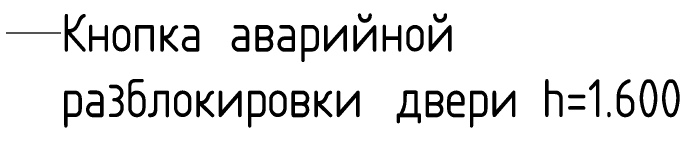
# Model space of a CAD drawing. Header units: millimetres. Extents: x 81610 to 276841, y -8553 to 29000.
# Drawn here: x 125412 to 128922, y 11083 to 11682 of the extents above; entities that cross this region are included whole.
import ezdxf

# ---------------------------------------------------------------- set-up
doc = ezdxf.new("R2010")
doc.units = ezdxf.units.MM
doc.layers.add('G-ANNO-TEXT-1', color=7, linetype='Continuous', lineweight=9, true_color=0x3c3c3c)
doc.styles.add('GOST Common_1', font='GOST_Common.ttf', dxfattribs={"width": 0.9, "height": 200})

msp = doc.modelspace()

# ---------------------------------------------------------------- linework, layer by layer
at = {"layer": 'G-ANNO-TEXT-1'}
msp.add_line((124627.1, 11580.9), (125662.8, 11580.9), dxfattribs=at)

# ---------------------------------------------------------------- texts
at = {"layer": 'G-ANNO-TEXT-1', "char_height": 200, "attachment_point": 1, "style": 'GOST Common_1'}
for s, insert, width in [('Кнопка', (125662.8, 11680.9), 995.696), ('\\fGOST Common|b0|i0|c204|p34|;\\W.9; ', (126484.4, 11680.9), 79.367), ('аварийной', (126549.9, 11680.9), 1471.898), ('\\fGOST Common|b0|i0|c204|p34|;\\W.9; ', (127764.3, 11680.9), 79.367), ('разблокировки', (125662.8, 11337), 2063.544), (' h=1.600', (128085.8, 11337), 1046.202), ('\\fGOST Common|b0|i0|c204|p34|;\\W.9; ', (127365.4, 11337), 79.367), ('двери', (127430.9, 11337), 793.671)]:
    msp.add_mtext(s, dxfattribs=dict(at, insert=insert, width=width))

doc.saveas('drawing.dxf')
